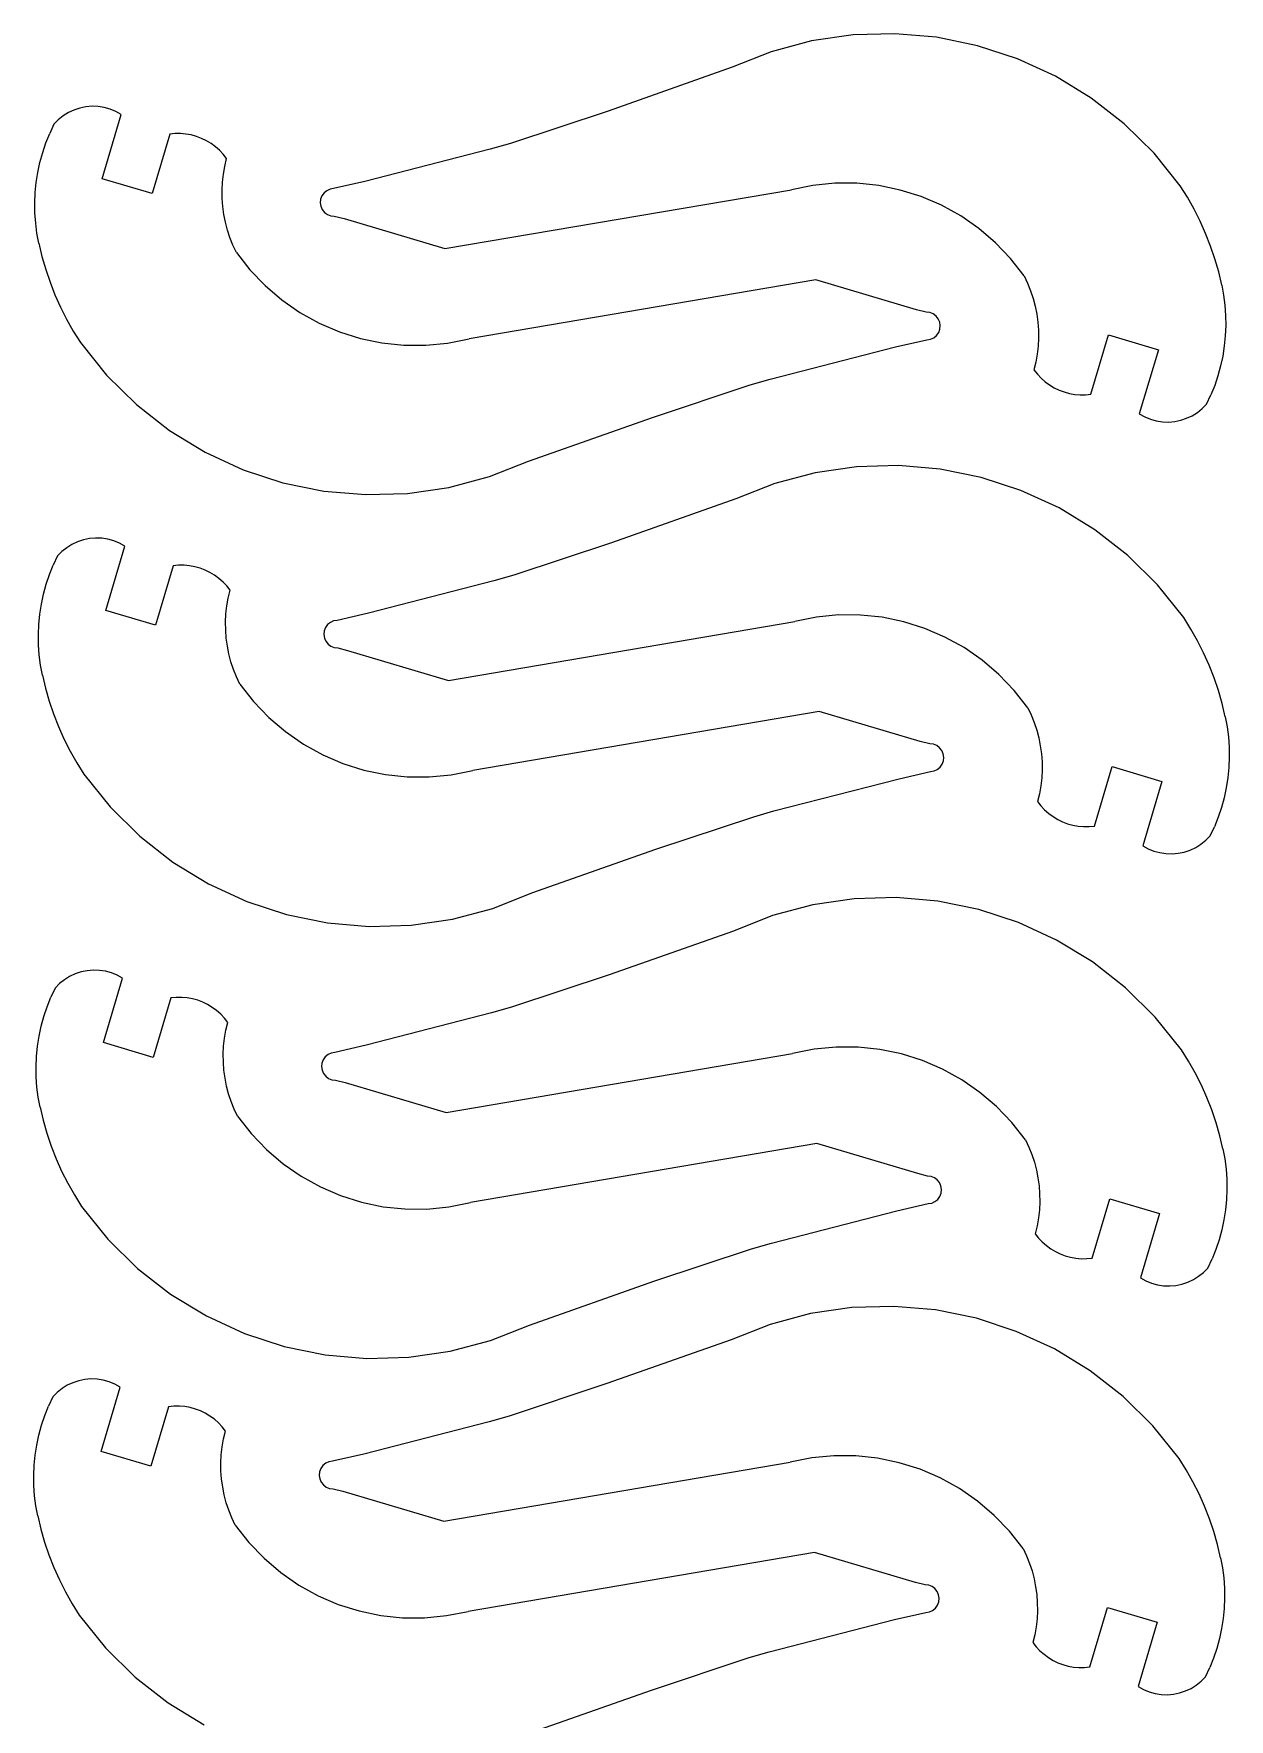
# Model space of a CAD drawing. Extents: x -3998 to 3998, y -3549 to 3549.
# Drawn here: x -2322.2 to -1977.2, y 505.7 to 992.1 of the extents above; entities that cross this region are included whole.
import ezdxf

# ---------------------------------------------------------------- set-up
doc = ezdxf.new("R2010")
doc.units = 0
doc.header["$MEASUREMENT"] = 0
doc.layers.get('0').update_dxf_attribs({"linetype": 'CONTINUOUS'})

msp = doc.modelspace()

# ---------------------------------------------------------------- linework, layer by layer
for p, q in [((-2097.74, 989.95), (-2109.42, 986.83)), ((-2085.78, 991.69), (-2097.74, 989.95)), ((-2073.71, 992.05), (-2085.78, 991.69)), ((-2061.67, 991.02), (-2073.71, 992.05)), ((-2049.83, 988.6), (-2061.67, 991.02)), ((-2038.35, 984.84), (-2049.83, 988.6)), ((-2109.42, 986.83), (-2120.65, 982.4)), ((-2027.37, 979.78), (-2038.35, 984.84)), ((-2120.65, 982.4), (-2156.47, 969.74)), ((-2017.06, 973.49), (-2027.37, 979.78)), ((-2007.54, 966.05), (-2017.06, 973.49)), ((-2313.73, 968.32), (-2315.12, 967.21)), ((-2312.22, 969.27), (-2313.73, 968.32)), ((-2310.61, 970.02), (-2312.22, 969.27)), ((-2308.92, 970.58), (-2310.61, 970.02)), ((-2307.18, 970.94), (-2308.92, 970.58)), ((-2305.4, 971.1), (-2307.18, 970.94)), ((-2303.62, 971.04), (-2305.4, 971.1)), ((-2301.86, 970.77), (-2303.62, 971.04)), ((-2302.46, 950.21), (-2296.94, 968.77)), ((-2300.15, 970.3), (-2301.86, 970.77)), ((-2298.5, 969.63), (-2300.15, 970.3)), ((-2296.94, 968.77), (-2298.5, 969.63)), ((-2156.47, 969.74), (-2184.65, 960.4)), ((-2318.7, 960.54), (-2317.61, 963.28)), ((-2316.37, 965.94), (-2317.61, 963.28)), ((-2315.12, 967.21), (-2316.37, 965.94)), ((-2282.98, 963.09), (-2288.08, 945.94)), ((-2281.43, 963.23), (-2282.98, 963.09)), ((-2279.86, 963.24), (-2281.43, 963.23)), ((-2278.3, 963.11), (-2279.86, 963.24)), ((-2276.76, 962.83), (-2278.3, 963.11)), ((-1998.93, 957.56), (-2007.54, 966.05)), ((-2319.63, 957.75), (-2318.7, 960.54)), ((-2275.25, 962.41), (-2276.76, 962.83)), ((-2273.79, 961.86), (-2275.25, 962.41)), ((-2272.38, 961.18), (-2273.79, 961.86)), ((-2271.04, 960.38), (-2272.38, 961.18)), ((-2269.78, 959.45), (-2271.04, 960.38)), ((-2268.6, 958.41), (-2269.78, 959.45)), ((-2267.53, 957.28), (-2268.6, 958.41)), ((-2190.47, 958.74), (-2226.64, 949.43)), ((-2184.65, 960.4), (-2190.47, 958.74)), ((-2321.03, 952.04), (-2320.41, 954.91)), ((-2320.41, 954.91), (-2319.63, 957.75)), ((-2266.57, 956.04), (-2267.53, 957.28)), ((-2267.5, 951.5), (-2267.1, 953.78)), ((-2267.1, 953.78), (-2266.57, 956.04)), ((-1991.37, 948.14), (-1998.93, 957.56)), ((-2321.77, 946.2), (-2321.48, 949.13)), ((-2321.48, 949.13), (-2321.03, 952.04)), ((-2288.08, 945.94), (-2302.46, 950.21)), ((-2267.88, 946.87), (-2267.76, 949.19)), ((-2267.76, 949.19), (-2267.5, 951.5)), ((-2226.64, 949.43), (-2235.67, 947.34)), ((-2091.03, 948.91), (-2097.35, 948.29)), ((-2084.69, 948.89), (-2091.03, 948.91)), ((-2078.38, 948.23), (-2084.69, 948.89)), ((-2321.9, 943.26), (-2321.77, 946.2)), ((-2267.85, 944.54), (-2267.88, 946.87)), ((-2267.68, 942.23), (-2267.85, 944.54)), ((-2239.42, 944.31), (-2239.53, 943.28)), ((-2239.05, 945.27), (-2239.42, 944.31)), ((-2238.44, 946.11), (-2239.05, 945.27)), ((-2237.63, 946.76), (-2238.44, 946.11)), ((-2236.69, 947.18), (-2237.63, 946.76)), ((-2235.67, 947.34), (-2236.69, 947.18)), ((-2203.57, 930.04), (-2103.57, 947.04)), ((-2097.35, 948.29), (-2103.57, 947.04)), ((-2072.17, 946.94), (-2078.38, 948.23)), ((-2066.11, 945.04), (-2072.17, 946.94)), ((-2060.28, 942.54), (-2066.11, 945.04)), ((-1989.29, 944.84), (-1991.37, 948.14)), ((-1987.38, 941.44), (-1989.29, 944.84)), ((-2321.86, 940.32), (-2321.9, 943.26)), ((-2321.65, 937.38), (-2321.86, 940.32)), ((-2267.36, 939.93), (-2267.68, 942.23)), ((-2266.91, 937.65), (-2267.36, 939.93)), ((-2239.53, 943.28), (-2239.37, 942.25)), ((-2239.37, 942.25), (-2238.96, 941.31)), ((-2238.96, 941.31), (-2238.31, 940.5)), ((-2238.31, 940.5), (-2237.47, 939.89)), ((-2237.47, 939.89), (-2236.51, 939.51)), ((-2236.51, 939.51), (-2235.48, 939.4)), ((-2235.48, 939.4), (-2232.65, 938.69)), ((-2054.73, 939.47), (-2060.28, 942.54)), ((-2049.52, 935.85), (-2054.73, 939.47)), ((-1985.63, 937.96), (-1987.38, 941.44)), ((-2321.28, 934.46), (-2321.65, 937.38)), ((-2320.75, 931.57), (-2321.28, 934.46)), ((-2266.32, 935.4), (-2266.91, 937.65)), ((-2265.59, 933.2), (-2266.32, 935.4)), ((-2232.65, 938.69), (-2203.57, 930.04)), ((-2044.7, 931.73), (-2049.52, 935.85)), ((-1984.04, 934.39), (-1985.63, 937.96)), ((-1982.61, 930.76), (-1984.04, 934.39)), ((-2320.75, 931.57), (-2319.85, 927.77)), ((-2264.72, 931.04), (-2265.59, 933.2)), ((-2263.72, 928.94), (-2264.72, 931.04)), ((-2040.31, 927.15), (-2044.7, 931.73)), ((-1981.36, 927.07), (-1982.61, 930.76)), ((-2319.85, 927.77), (-2318.77, 924.02)), ((-2263.72, 928.94), (-2259.82, 923.94)), ((-2036.41, 922.15), (-2040.31, 927.15)), ((-1980.28, 923.32), (-1981.36, 927.07)), ((-2318.77, 924.02), (-2317.52, 920.33)), ((-2317.52, 920.33), (-2316.1, 916.7)), ((-2259.82, 923.94), (-2255.43, 919.36)), ((-2255.43, 919.36), (-2250.61, 915.24)), ((-2096.57, 921.04), (-2196.57, 904.04)), ((-2067.48, 912.4), (-2096.57, 921.04)), ((-2036.41, 922.15), (-2035.41, 920.05)), ((-2035.41, 920.05), (-2034.55, 917.89)), ((-1979.38, 919.52), (-1980.28, 923.32)), ((-1979.38, 919.52), (-1978.85, 916.63)), ((-2316.1, 916.7), (-2314.51, 913.13)), ((-2250.61, 915.24), (-2245.4, 911.62)), ((-2034.55, 917.89), (-2033.82, 915.69)), ((-2033.82, 915.69), (-2033.22, 913.44)), ((-1978.85, 916.63), (-1978.48, 913.71)), ((-2314.51, 913.13), (-2312.75, 909.65)), ((-2312.75, 909.65), (-2310.84, 906.25)), ((-2245.4, 911.62), (-2239.85, 908.55)), ((-2064.65, 911.69), (-2067.48, 912.4)), ((-2063.62, 911.58), (-2064.65, 911.69)), ((-2062.66, 911.2), (-2063.62, 911.58)), ((-2061.82, 910.59), (-2062.66, 911.2)), ((-2061.18, 909.78), (-2061.82, 910.59)), ((-2060.76, 908.83), (-2061.18, 909.78)), ((-2033.22, 913.44), (-2032.77, 911.16)), ((-2032.77, 911.16), (-2032.45, 908.86)), ((-1978.48, 913.71), (-1978.28, 910.77)), ((-1978.28, 910.77), (-1978.24, 907.83)), ((-2310.84, 906.25), (-2308.77, 902.94)), ((-2239.85, 908.55), (-2234.02, 906.05)), ((-2234.02, 906.05), (-2227.97, 904.14)), ((-2062.5, 904.33), (-2061.69, 904.98)), ((-2061.69, 904.98), (-2061.08, 905.82)), ((-2061.08, 905.82), (-2060.71, 906.78)), ((-2060.6, 907.81), (-2060.76, 908.83)), ((-2060.71, 906.78), (-2060.6, 907.81)), ((-2032.45, 908.86), (-2032.28, 906.54)), ((-2032.28, 906.54), (-2032.26, 904.22)), ((-2017.15, 888), (-2012.05, 905.15)), ((-2012.05, 905.15), (-1997.67, 900.87)), ((-1978.36, 904.89), (-1978.65, 901.96)), ((-1978.24, 907.83), (-1978.36, 904.89)), ((-2308.77, 902.94), (-2301.2, 893.52)), ((-2227.97, 904.14), (-2221.75, 902.86)), ((-2221.75, 902.86), (-2215.44, 902.2)), ((-2215.44, 902.2), (-2209.1, 902.18)), ((-2209.1, 902.18), (-2202.79, 902.8)), ((-2202.79, 902.8), (-2196.57, 904.04)), ((-2109.67, 892.34), (-2073.49, 901.66)), ((-2073.49, 901.66), (-2064.47, 903.74)), ((-2064.47, 903.74), (-2063.44, 903.91)), ((-2063.44, 903.91), (-2062.5, 904.33)), ((-2032.37, 901.9), (-2032.63, 899.59)), ((-2032.26, 904.22), (-2032.37, 901.9)), ((-1997.67, 900.87), (-2003.19, 882.32)), ((-1978.65, 901.96), (-1979.1, 899.05)), ((-2033.03, 897.3), (-2033.57, 895.04)), ((-2033.57, 895.04), (-2032.6, 893.81)), ((-2032.63, 899.59), (-2033.03, 897.3)), ((-1979.72, 896.17), (-1980.5, 893.34)), ((-1979.1, 899.05), (-1979.72, 896.17)), ((-2301.2, 893.52), (-2292.6, 885.04)), ((-2143.67, 881.34), (-2115.48, 890.69)), ((-2115.48, 890.69), (-2109.67, 892.34)), ((-2032.6, 893.81), (-2031.53, 892.67)), ((-2031.53, 892.67), (-2030.35, 891.64)), ((-2030.35, 891.64), (-2029.09, 890.71)), ((-2029.09, 890.71), (-2027.75, 889.91)), ((-1981.43, 890.55), (-1982.52, 887.81)), ((-1980.5, 893.34), (-1981.43, 890.55)), ((-2027.75, 889.91), (-2026.34, 889.22)), ((-2026.34, 889.22), (-2024.88, 888.67)), ((-2024.88, 888.67), (-2023.37, 888.26)), ((-2023.37, 888.26), (-2021.83, 887.98)), ((-2021.83, 887.98), (-2020.27, 887.85)), ((-2020.27, 887.85), (-2018.71, 887.85)), ((-2018.71, 887.85), (-2017.15, 888)), ((-1983.77, 885.14), (-1982.52, 887.81)), ((-2292.6, 885.04), (-2283.07, 877.6)), ((-2179.48, 868.69), (-2143.67, 881.34)), ((-2003.19, 882.32), (-2001.63, 881.46)), ((-2001.63, 881.46), (-1999.98, 880.79)), ((-1999.98, 880.79), (-1998.27, 880.32)), ((-1992.96, 880.14), (-1991.21, 880.5)), ((-1991.21, 880.5), (-1989.52, 881.07)), ((-1989.52, 881.07), (-1987.91, 881.82)), ((-1987.91, 881.82), (-1986.4, 882.76)), ((-1986.4, 882.76), (-1985.01, 883.88)), ((-1985.01, 883.88), (-1983.77, 885.14)), ((-2283.07, 877.6), (-2272.76, 871.31)), ((-1998.27, 880.32), (-1996.51, 880.05)), ((-1996.51, 880.05), (-1994.73, 879.99)), ((-1994.73, 879.99), (-1992.96, 880.14)), ((-2272.76, 871.31), (-2261.78, 866.25)), ((-2261.78, 866.25), (-2250.3, 862.49)), ((-2190.72, 864.25), (-2179.48, 868.69)), ((-2084.76, 867.11), (-2096.72, 865.37)), ((-2072.69, 867.47), (-2084.76, 867.11)), ((-2060.65, 866.44), (-2072.69, 867.47)), ((-2048.81, 864.02), (-2060.65, 866.44)), ((-2250.3, 862.49), (-2238.46, 860.07)), ((-2214.35, 859.39), (-2202.39, 861.14)), ((-2202.39, 861.14), (-2190.72, 864.25)), ((-2108.39, 862.25), (-2119.63, 857.82)), ((-2096.72, 865.37), (-2108.39, 862.25)), ((-2037.33, 860.26), (-2048.81, 864.02)), ((-2238.46, 860.07), (-2226.43, 859.04)), ((-2226.43, 859.04), (-2214.35, 859.39)), ((-2119.63, 857.82), (-2155.45, 845.16)), ((-2026.35, 855.2), (-2037.33, 860.26)), ((-2016.04, 848.91), (-2026.35, 855.2)), ((-2306.16, 846.36), (-2307.9, 846)), ((-2304.38, 846.52), (-2306.16, 846.36)), ((-2302.6, 846.46), (-2304.38, 846.52)), ((-2300.84, 846.19), (-2302.6, 846.46)), ((-2006.52, 841.47), (-2016.04, 848.91)), ((-2314.1, 842.63), (-2315.35, 841.36)), ((-2312.71, 843.74), (-2314.1, 842.63)), ((-2311.2, 844.68), (-2312.71, 843.74)), ((-2309.59, 845.44), (-2311.2, 844.68)), ((-2307.9, 846), (-2309.59, 845.44)), ((-2301.44, 825.63), (-2295.92, 844.19)), ((-2299.13, 845.72), (-2300.84, 846.19)), ((-2297.48, 845.05), (-2299.13, 845.72)), ((-2295.92, 844.19), (-2297.48, 845.05)), ((-2155.45, 845.16), (-2183.63, 835.82)), ((-1997.91, 832.98), (-2006.52, 841.47)), ((-2317.68, 835.96), (-2316.59, 838.7)), ((-2315.35, 841.36), (-2316.59, 838.7)), ((-2281.96, 838.51), (-2287.06, 821.36)), ((-2280.4, 838.65), (-2281.96, 838.51)), ((-2278.84, 838.66), (-2280.4, 838.65)), ((-2277.28, 838.53), (-2278.84, 838.66)), ((-2275.74, 838.25), (-2277.28, 838.53)), ((-2274.23, 837.83), (-2275.74, 838.25)), ((-2272.77, 837.28), (-2274.23, 837.83)), ((-2271.36, 836.6), (-2272.77, 837.28)), ((-2270.02, 835.8), (-2271.36, 836.6)), ((-2319.39, 830.33), (-2318.61, 833.17)), ((-2318.61, 833.17), (-2317.68, 835.96)), ((-2268.76, 834.87), (-2270.02, 835.8)), ((-2267.58, 833.83), (-2268.76, 834.87)), ((-2266.51, 832.7), (-2267.58, 833.83)), ((-2265.55, 831.46), (-2266.51, 832.7)), ((-2189.45, 834.16), (-2225.62, 824.85)), ((-2183.63, 835.82), (-2189.45, 834.16)), ((-1990.35, 823.56), (-1997.91, 832.98)), ((-2320.46, 824.55), (-2320.01, 827.46)), ((-2320.01, 827.46), (-2319.39, 830.33)), ((-2266.74, 824.61), (-2266.48, 826.92)), ((-2266.48, 826.92), (-2266.08, 829.2)), ((-2266.08, 829.2), (-2265.55, 831.46)), ((-2320.75, 821.62), (-2320.46, 824.55)), ((-2287.06, 821.36), (-2301.44, 825.63)), ((-2266.86, 822.29), (-2266.74, 824.61)), ((-2266.83, 819.96), (-2266.86, 822.29)), ((-2236.61, 822.18), (-2237.42, 821.53)), ((-2235.67, 822.6), (-2236.61, 822.18)), ((-2234.65, 822.76), (-2235.67, 822.6)), ((-2225.62, 824.85), (-2234.65, 822.76)), ((-2202.55, 805.46), (-2102.55, 822.46)), ((-2096.33, 823.71), (-2102.55, 822.46)), ((-2090.01, 824.33), (-2096.33, 823.71)), ((-2083.67, 824.31), (-2090.01, 824.33)), ((-2077.36, 823.65), (-2083.67, 824.31)), ((-2071.15, 822.36), (-2077.36, 823.65)), ((-2065.09, 820.46), (-2071.15, 822.36)), ((-1988.27, 820.26), (-1990.35, 823.56)), ((-2320.88, 818.68), (-2320.75, 821.62)), ((-2320.84, 815.74), (-2320.88, 818.68)), ((-2266.66, 817.65), (-2266.83, 819.96)), ((-2266.34, 815.35), (-2266.66, 817.65)), ((-2238.4, 819.73), (-2238.51, 818.7)), ((-2238.51, 818.7), (-2238.35, 817.67)), ((-2238.03, 820.69), (-2238.4, 819.73)), ((-2238.35, 817.67), (-2237.94, 816.73)), ((-2237.42, 821.53), (-2238.03, 820.69)), ((-2059.26, 817.96), (-2065.09, 820.46)), ((-2053.71, 814.89), (-2059.26, 817.96)), ((-1986.36, 816.86), (-1988.27, 820.26)), ((-2320.63, 812.8), (-2320.84, 815.74)), ((-2320.26, 809.88), (-2320.63, 812.8)), ((-2265.89, 813.07), (-2266.34, 815.35)), ((-2265.3, 810.82), (-2265.89, 813.07)), ((-2237.94, 816.73), (-2237.29, 815.92)), ((-2237.29, 815.92), (-2236.45, 815.31)), ((-2236.45, 815.31), (-2235.49, 814.93)), ((-2235.49, 814.93), (-2234.46, 814.82)), ((-2234.46, 814.82), (-2231.63, 814.11)), ((-2231.63, 814.11), (-2202.55, 805.46)), ((-2048.5, 811.27), (-2053.71, 814.89)), ((-1984.61, 813.37), (-1986.36, 816.86)), ((-1983.02, 809.81), (-1984.61, 813.37)), ((-2319.73, 806.99), (-2320.26, 809.88)), ((-2264.56, 808.62), (-2265.3, 810.82)), ((-2263.7, 806.46), (-2264.56, 808.62)), ((-2043.68, 807.15), (-2048.5, 811.27)), ((-1981.59, 806.18), (-1983.02, 809.81)), ((-2319.73, 806.99), (-2318.83, 803.19)), ((-2318.83, 803.19), (-2317.75, 799.44)), ((-2262.7, 804.36), (-2263.7, 806.46)), ((-2262.7, 804.36), (-2258.8, 799.36)), ((-2039.29, 802.57), (-2043.68, 807.15)), ((-2035.39, 797.57), (-2039.29, 802.57)), ((-1980.34, 802.49), (-1981.59, 806.18)), ((-2317.75, 799.44), (-2316.5, 795.75)), ((-2258.8, 799.36), (-2254.41, 794.78)), ((-1979.26, 798.74), (-1980.34, 802.49)), ((-1978.36, 794.94), (-1979.26, 798.74)), ((-2316.5, 795.75), (-2315.08, 792.12)), ((-2254.41, 794.78), (-2249.59, 790.66)), ((-2095.55, 796.46), (-2195.55, 779.46)), ((-2066.46, 787.82), (-2095.55, 796.46)), ((-2035.39, 797.57), (-2034.39, 795.47)), ((-2034.39, 795.47), (-2033.53, 793.31)), ((-2033.53, 793.31), (-2032.8, 791.11)), ((-1978.36, 794.94), (-1977.83, 792.05)), ((-2315.08, 792.12), (-2313.49, 788.55)), ((-2313.49, 788.55), (-2311.73, 785.07)), ((-2249.59, 790.66), (-2244.38, 787.04)), ((-2032.8, 791.11), (-2032.2, 788.86)), ((-2032.2, 788.86), (-2031.75, 786.58)), ((-1977.83, 792.05), (-1977.46, 789.13)), ((-1977.46, 789.13), (-1977.25, 786.19)), ((-2311.73, 785.07), (-2309.82, 781.67)), ((-2244.38, 787.04), (-2238.83, 783.97)), ((-2238.83, 783.97), (-2233, 781.47)), ((-2063.63, 787.11), (-2066.46, 787.82)), ((-2062.6, 787), (-2063.63, 787.11)), ((-2061.64, 786.62), (-2062.6, 787)), ((-2060.8, 786.01), (-2061.64, 786.62)), ((-2060.16, 785.2), (-2060.8, 786.01)), ((-2059.74, 784.25), (-2060.16, 785.2)), ((-2059.58, 783.23), (-2059.74, 784.25)), ((-2059.69, 782.2), (-2059.58, 783.23)), ((-2031.75, 786.58), (-2031.43, 784.28)), ((-2031.43, 784.28), (-2031.26, 781.96)), ((-1977.21, 783.25), (-1977.34, 780.31)), ((-1977.25, 786.19), (-1977.21, 783.25)), ((-2309.82, 781.67), (-2307.75, 778.36)), ((-2307.75, 778.36), (-2300.18, 768.94)), ((-2233, 781.47), (-2226.95, 779.56)), ((-2226.95, 779.56), (-2220.73, 778.28)), ((-2220.73, 778.28), (-2214.42, 777.62)), ((-2201.77, 778.22), (-2195.55, 779.46)), ((-2072.47, 777.08), (-2063.45, 779.16)), ((-2063.45, 779.16), (-2062.42, 779.33)), ((-2062.42, 779.33), (-2061.48, 779.75)), ((-2061.48, 779.75), (-2060.67, 780.4)), ((-2060.67, 780.4), (-2060.06, 781.24)), ((-2060.06, 781.24), (-2059.69, 782.2)), ((-2031.24, 779.64), (-2031.35, 777.32)), ((-2031.26, 781.96), (-2031.24, 779.64)), ((-2016.13, 763.42), (-2011.03, 780.57)), ((-2011.03, 780.57), (-1996.65, 776.29)), ((-1977.34, 780.31), (-1977.63, 777.38)), ((-2214.42, 777.62), (-2208.08, 777.6)), ((-2208.08, 777.6), (-2201.77, 778.22)), ((-2108.65, 767.76), (-2072.47, 777.08)), ((-2031.61, 775.01), (-2032.01, 772.72)), ((-2031.35, 777.32), (-2031.61, 775.01)), ((-1996.65, 776.29), (-2002.17, 757.74)), ((-1978.08, 774.47), (-1978.7, 771.59)), ((-1977.63, 777.38), (-1978.08, 774.47)), ((-2300.18, 768.94), (-2291.58, 760.46)), ((-2032.01, 772.72), (-2032.55, 770.46)), ((-2032.55, 770.46), (-2031.58, 769.23)), ((-2031.58, 769.23), (-2030.51, 768.09)), ((-1979.48, 768.76), (-1980.41, 765.97)), ((-1978.7, 771.59), (-1979.48, 768.76)), ((-2142.65, 756.76), (-2114.46, 766.11)), ((-2114.46, 766.11), (-2108.65, 767.76)), ((-2030.51, 768.09), (-2029.33, 767.06)), ((-2029.33, 767.06), (-2028.07, 766.13)), ((-2028.07, 766.13), (-2026.73, 765.33)), ((-2026.73, 765.33), (-2025.32, 764.64)), ((-2025.32, 764.64), (-2023.86, 764.09)), ((-2023.86, 764.09), (-2022.35, 763.68)), ((-2022.35, 763.68), (-2020.81, 763.4)), ((-1980.41, 765.97), (-1981.5, 763.23)), ((-2291.58, 760.46), (-2282.05, 753.02)), ((-2020.81, 763.4), (-2019.25, 763.27)), ((-2019.25, 763.27), (-2017.69, 763.27)), ((-2017.69, 763.27), (-2016.13, 763.42)), ((-1985.38, 758.18), (-1983.99, 759.3)), ((-1983.99, 759.3), (-1982.75, 760.56)), ((-1982.75, 760.56), (-1981.5, 763.23)), ((-2178.46, 744.11), (-2142.65, 756.76)), ((-2002.17, 757.74), (-2000.61, 756.88)), ((-2000.61, 756.88), (-1998.96, 756.21)), ((-1998.96, 756.21), (-1997.25, 755.74)), ((-1997.25, 755.74), (-1995.49, 755.47)), ((-1995.49, 755.47), (-1993.71, 755.41)), ((-1993.71, 755.41), (-1991.94, 755.56)), ((-1991.94, 755.56), (-1990.19, 755.92)), ((-1990.19, 755.92), (-1988.5, 756.49)), ((-1988.5, 756.49), (-1986.89, 757.24)), ((-1986.89, 757.24), (-1985.38, 758.18)), ((-2282.05, 753.02), (-2271.74, 746.73)), ((-2271.74, 746.73), (-2260.76, 741.67)), ((-2260.76, 741.67), (-2249.28, 737.91)), ((-2201.37, 736.56), (-2189.7, 739.67)), ((-2189.7, 739.67), (-2178.46, 744.11)), ((-2097.39, 740.67), (-2109.07, 737.56)), ((-2085.44, 742.42), (-2097.39, 740.67)), ((-2073.36, 742.78), (-2085.44, 742.42)), ((-2061.32, 741.74), (-2073.36, 742.78)), ((-2049.48, 739.32), (-2061.32, 741.74)), ((-2038, 735.56), (-2049.48, 739.32)), ((-2249.28, 737.91), (-2237.44, 735.49)), ((-2237.44, 735.49), (-2225.4, 734.46)), ((-2225.4, 734.46), (-2213.33, 734.81)), ((-2213.33, 734.81), (-2201.37, 736.56)), ((-2109.07, 737.56), (-2120.31, 733.12)), ((-2027.03, 730.5), (-2038, 735.56)), ((-2120.31, 733.12), (-2156.12, 720.47)), ((-2016.71, 724.21), (-2027.03, 730.5)), ((-2311.87, 719.99), (-2313.38, 719.05)), ((-2310.26, 720.75), (-2311.87, 719.99)), ((-2308.57, 721.31), (-2310.26, 720.75)), ((-2306.83, 721.67), (-2308.57, 721.31)), ((-2305.06, 721.82), (-2306.83, 721.67)), ((-2303.28, 721.76), (-2305.06, 721.82)), ((-2301.52, 721.5), (-2303.28, 721.76)), ((-2299.8, 721.02), (-2301.52, 721.5)), ((-2298.15, 720.35), (-2299.8, 721.02)), ((-2296.6, 719.49), (-2298.15, 720.35)), ((-2156.12, 720.47), (-2184.31, 711.12)), ((-2007.19, 716.77), (-2016.71, 724.21)), ((-2316.02, 716.67), (-2317.26, 714)), ((-2314.77, 717.94), (-2316.02, 716.67)), ((-2313.38, 719.05), (-2314.77, 717.94)), ((-2302.11, 700.94), (-2296.6, 719.49)), ((-1998.59, 708.29), (-2007.19, 716.77)), ((-2319.29, 708.48), (-2318.35, 711.27)), ((-2318.35, 711.27), (-2317.26, 714)), ((-2282.64, 713.81), (-2287.73, 696.66)), ((-2281.08, 713.96), (-2282.64, 713.81)), ((-2279.51, 713.97), (-2281.08, 713.96)), ((-2277.96, 713.83), (-2279.51, 713.97)), ((-2276.42, 713.55), (-2277.96, 713.83)), ((-2274.91, 713.14), (-2276.42, 713.55)), ((-2273.44, 712.59), (-2274.91, 713.14)), ((-2272.03, 711.91), (-2273.44, 712.59)), ((-2270.69, 711.1), (-2272.03, 711.91)), ((-2269.43, 710.17), (-2270.69, 711.1)), ((-2268.26, 709.14), (-2269.43, 710.17)), ((-2184.31, 711.12), (-2190.12, 709.47)), ((-2320.68, 702.76), (-2320.06, 705.64)), ((-2320.06, 705.64), (-2319.29, 708.48)), ((-2267.18, 708), (-2268.26, 709.14)), ((-2266.22, 706.77), (-2267.18, 708)), ((-2266.76, 704.51), (-2266.22, 706.77)), ((-2190.12, 709.47), (-2226.3, 700.15)), ((-1991.02, 698.87), (-1998.59, 708.29)), ((-2321.13, 699.85), (-2320.68, 702.76)), ((-2287.73, 696.66), (-2302.11, 700.94)), ((-2267.41, 699.91), (-2267.16, 702.22)), ((-2267.16, 702.22), (-2266.76, 704.51)), ((-2321.55, 693.98), (-2321.42, 696.92)), ((-2321.42, 696.92), (-2321.13, 699.85)), ((-2267.53, 697.59), (-2267.41, 699.91)), ((-2267.5, 695.27), (-2267.53, 697.59)), ((-2238.7, 696), (-2239.08, 695.03)), ((-2238.09, 696.83), (-2238.7, 696)), ((-2237.29, 697.48), (-2238.09, 696.83)), ((-2236.34, 697.91), (-2237.29, 697.48)), ((-2235.32, 698.07), (-2236.34, 697.91)), ((-2226.3, 700.15), (-2235.32, 698.07)), ((-2203.22, 680.77), (-2103.22, 697.77)), ((-2097, 699.02), (-2103.22, 697.77)), ((-2090.69, 699.63), (-2097, 699.02)), ((-2084.34, 699.61), (-2090.69, 699.63)), ((-2078.03, 698.96), (-2084.34, 699.61)), ((-2071.82, 697.67), (-2078.03, 698.96)), ((-2065.77, 695.76), (-2071.82, 697.67)), ((-2059.94, 693.26), (-2065.77, 695.76)), ((-1988.95, 695.56), (-1991.02, 698.87)), ((-1987.03, 692.16), (-1988.95, 695.56)), ((-2321.51, 691.04), (-2321.55, 693.98)), ((-2321.31, 688.11), (-2321.51, 691.04)), ((-2267.33, 692.95), (-2267.5, 695.27)), ((-2267.02, 690.65), (-2267.33, 692.95)), ((-2239.08, 695.03), (-2239.19, 694)), ((-2239.19, 694), (-2239.03, 692.98)), ((-2239.03, 692.98), (-2238.61, 692.03)), ((-2238.61, 692.03), (-2237.96, 691.22)), ((-2237.96, 691.22), (-2237.13, 690.61)), ((-2054.39, 690.19), (-2059.94, 693.26)), ((-1985.28, 688.68), (-1987.03, 692.16)), ((-2320.94, 685.19), (-2321.31, 688.11)), ((-2266.56, 688.37), (-2267.02, 690.65)), ((-2265.97, 686.13), (-2266.56, 688.37)), ((-2265.24, 683.92), (-2265.97, 686.13)), ((-2237.13, 690.61), (-2236.16, 690.23)), ((-2236.16, 690.23), (-2235.13, 690.12)), ((-2235.13, 690.12), (-2232.31, 689.42)), ((-2232.31, 689.42), (-2203.22, 680.77)), ((-2049.17, 686.57), (-2054.39, 690.19)), ((-2044.35, 682.45), (-2049.17, 686.57)), ((-1983.69, 685.12), (-1985.28, 688.68)), ((-2320.4, 682.29), (-2320.94, 685.19)), ((-2320.4, 682.29), (-2319.5, 678.5)), ((-2264.37, 681.76), (-2265.24, 683.92)), ((-2263.38, 679.67), (-2264.37, 681.76)), ((-2039.96, 677.87), (-2044.35, 682.45)), ((-1982.27, 681.48), (-1983.69, 685.12)), ((-1981.02, 677.79), (-1982.27, 681.48)), ((-2319.5, 678.5), (-2318.42, 674.75)), ((-2263.38, 679.67), (-2259.47, 674.67)), ((-2036.06, 672.87), (-2039.96, 677.87)), ((-1979.94, 674.04), (-1981.02, 677.79)), ((-2318.42, 674.75), (-2317.17, 671.05)), ((-2259.47, 674.67), (-2255.09, 670.08)), ((-2096.22, 671.77), (-2196.22, 654.77)), ((-2067.13, 663.12), (-2096.22, 671.77)), ((-2036.06, 672.87), (-2035.06, 670.77)), ((-1979.04, 670.25), (-1979.94, 674.04)), ((-2317.17, 671.05), (-2315.75, 667.42)), ((-2315.75, 667.42), (-2314.16, 663.86)), ((-2255.09, 670.08), (-2250.26, 665.96)), ((-2035.06, 670.77), (-2034.2, 668.62)), ((-2034.2, 668.62), (-2033.47, 666.41)), ((-2033.47, 666.41), (-2032.88, 664.16)), ((-1979.04, 670.25), (-1978.5, 667.35)), ((-1978.5, 667.35), (-1978.13, 664.43)), ((-2314.16, 663.86), (-2312.41, 660.37)), ((-2250.26, 665.96), (-2245.05, 662.35)), ((-2245.05, 662.35), (-2239.5, 659.27)), ((-2064.31, 662.42), (-2067.13, 663.12)), ((-2063.28, 662.3), (-2064.31, 662.42)), ((-2062.31, 661.93), (-2063.28, 662.3)), ((-2061.48, 661.31), (-2062.31, 661.93)), ((-2032.88, 664.16), (-2032.42, 661.89)), ((-2032.42, 661.89), (-2032.11, 659.58)), ((-1978.13, 664.43), (-1977.93, 661.5)), ((-1977.93, 661.5), (-1977.89, 658.55)), ((-2312.41, 660.37), (-2310.49, 656.97)), ((-2310.49, 656.97), (-2308.42, 653.67)), ((-2239.5, 659.27), (-2233.67, 656.77)), ((-2233.67, 656.77), (-2227.62, 654.87)), ((-2060.83, 660.51), (-2061.48, 661.31)), ((-2060.41, 659.56), (-2060.83, 660.51)), ((-2060.74, 656.54), (-2060.36, 657.51)), ((-2060.25, 658.54), (-2060.41, 659.56)), ((-2060.36, 657.51), (-2060.25, 658.54)), ((-2032.11, 659.58), (-2031.94, 657.27)), ((-2031.94, 657.27), (-2031.91, 654.95)), ((-1977.89, 658.55), (-1978.01, 655.61)), ((-2308.42, 653.67), (-2300.85, 644.25)), ((-2227.62, 654.87), (-2221.41, 653.58)), ((-2221.41, 653.58), (-2215.1, 652.92)), ((-2215.1, 652.92), (-2208.75, 652.9)), ((-2208.75, 652.9), (-2202.44, 653.52)), ((-2202.44, 653.52), (-2196.22, 654.77)), ((-2109.32, 643.07), (-2073.14, 652.38)), ((-2073.14, 652.38), (-2064.12, 654.47)), ((-2064.12, 654.47), (-2063.1, 654.63)), ((-2063.1, 654.63), (-2062.15, 655.05)), ((-2062.15, 655.05), (-2061.35, 655.7)), ((-2061.35, 655.7), (-2060.74, 656.54)), ((-2032.02, 652.63), (-2032.28, 650.32)), ((-2031.91, 654.95), (-2032.02, 652.63)), ((-2016.8, 638.73), (-2011.71, 655.87)), ((-2011.71, 655.87), (-1997.33, 651.6)), ((-1978.3, 652.68), (-1978.76, 649.78)), ((-1978.01, 655.61), (-1978.3, 652.68)), ((-2032.68, 648.03), (-2033.22, 645.77)), ((-2032.28, 650.32), (-2032.68, 648.03)), ((-1997.33, 651.6), (-2002.84, 633.04)), ((-1979.38, 646.9), (-1980.15, 644.06)), ((-1978.76, 649.78), (-1979.38, 646.9)), ((-2300.85, 644.25), (-2292.25, 635.76)), ((-2115.13, 641.42), (-2109.32, 643.07)), ((-2033.22, 645.77), (-2032.25, 644.54)), ((-2032.25, 644.54), (-2031.18, 643.4)), ((-2031.18, 643.4), (-2030.01, 642.36)), ((-2030.01, 642.36), (-2028.75, 641.44)), ((-1980.15, 644.06), (-1981.09, 641.27)), ((-2143.32, 632.07), (-2115.13, 641.42)), ((-2028.75, 641.44), (-2027.41, 640.63)), ((-2027.41, 640.63), (-2026, 639.95)), ((-2026, 639.95), (-2024.53, 639.4)), ((-2024.53, 639.4), (-2023.02, 638.98)), ((-2023.02, 638.98), (-2021.48, 638.71)), ((-2021.48, 638.71), (-2019.92, 638.57)), ((-2019.92, 638.57), (-2018.36, 638.58)), ((-2018.36, 638.58), (-2016.8, 638.73)), ((-1983.42, 635.87), (-1982.18, 638.54)), ((-1981.09, 641.27), (-1982.18, 638.54)), ((-2292.25, 635.76), (-2282.73, 628.33)), ((-2002.84, 633.04), (-2001.29, 632.18)), ((-1989.18, 631.79), (-1987.57, 632.55)), ((-1987.57, 632.55), (-1986.06, 633.49)), ((-1986.06, 633.49), (-1984.67, 634.6)), ((-1984.67, 634.6), (-1983.42, 635.87)), ((-2282.73, 628.33), (-2272.41, 622.04)), ((-2179.13, 619.42), (-2143.32, 632.07)), ((-2001.29, 632.18), (-1999.64, 631.51)), ((-1999.64, 631.51), (-1997.92, 631.04)), ((-1997.92, 631.04), (-1996.16, 630.77)), ((-1996.16, 630.77), (-1994.38, 630.72)), ((-1994.38, 630.72), (-1992.61, 630.87)), ((-1992.61, 630.87), (-1990.87, 631.23)), ((-1990.87, 631.23), (-1989.18, 631.79)), ((-2098.07, 622.72), (-2109.74, 619.6)), ((-2086.11, 624.46), (-2098.07, 622.72)), ((-2074.03, 624.82), (-2086.11, 624.46)), ((-2062, 623.79), (-2074.03, 624.82)), ((-2050.16, 621.37), (-2062, 623.79)), ((-2272.41, 622.04), (-2261.44, 616.97)), ((-2190.37, 614.98), (-2179.13, 619.42)), ((-2109.74, 619.6), (-2120.98, 615.17)), ((-2038.67, 617.61), (-2050.16, 621.37)), ((-2261.44, 616.97), (-2249.96, 613.21)), ((-2249.96, 613.21), (-2238.12, 610.8)), ((-2202.05, 611.87), (-2190.37, 614.98)), ((-2120.98, 615.17), (-2156.79, 602.51)), ((-2027.7, 612.55), (-2038.67, 617.61)), ((-2238.12, 610.8), (-2226.08, 609.76)), ((-2226.08, 609.76), (-2214, 610.12)), ((-2214, 610.12), (-2202.05, 611.87)), ((-2017.39, 606.25), (-2027.7, 612.55)), ((-2309.25, 603.35), (-2310.93, 602.79)), ((-2307.5, 603.71), (-2309.25, 603.35)), ((-2305.73, 603.86), (-2307.5, 603.71)), ((-2303.95, 603.81), (-2305.73, 603.86)), ((-2302.19, 603.54), (-2303.95, 603.81)), ((-2300.48, 603.07), (-2302.19, 603.54)), ((-2007.86, 598.82), (-2017.39, 606.25)), ((-2316.69, 598.71), (-2317.94, 596.04)), ((-2315.44, 599.98), (-2316.69, 598.71)), ((-2314.06, 601.09), (-2315.44, 599.98)), ((-2312.55, 602.03), (-2314.06, 601.09)), ((-2310.93, 602.79), (-2312.55, 602.03)), ((-2302.79, 582.98), (-2297.27, 601.54)), ((-2298.83, 602.4), (-2300.48, 603.07)), ((-2297.27, 601.54), (-2298.83, 602.4)), ((-2156.79, 602.51), (-2184.98, 593.17)), ((-1999.26, 590.33), (-2007.86, 598.82)), ((-2319.03, 593.31), (-2317.94, 596.04)), ((-2283.31, 595.85), (-2288.41, 578.71)), ((-2281.75, 596), (-2283.31, 595.85)), ((-2280.19, 596.01), (-2281.75, 596)), ((-2278.63, 595.88), (-2280.19, 596.01)), ((-2277.09, 595.6), (-2278.63, 595.88)), ((-2275.58, 595.18), (-2277.09, 595.6)), ((-2274.12, 594.63), (-2275.58, 595.18)), ((-2272.71, 593.95), (-2274.12, 594.63)), ((-2271.37, 593.14), (-2272.71, 593.95)), ((-2320.74, 587.68), (-2319.96, 590.52)), ((-2319.96, 590.52), (-2319.03, 593.31)), ((-2270.1, 592.22), (-2271.37, 593.14)), ((-2268.93, 591.18), (-2270.1, 592.22)), ((-2267.86, 590.04), (-2268.93, 591.18)), ((-2266.89, 588.81), (-2267.86, 590.04)), ((-2267.43, 586.55), (-2266.89, 588.81)), ((-2190.79, 591.51), (-2226.97, 582.2)), ((-2184.98, 593.17), (-2190.79, 591.51)), ((-1991.69, 580.91), (-1999.26, 590.33)), ((-2321.81, 581.9), (-2321.35, 584.8)), ((-2321.35, 584.8), (-2320.74, 587.68)), ((-2268.09, 581.96), (-2267.83, 584.26)), ((-2267.83, 584.26), (-2267.43, 586.55)), ((-2322.22, 576.03), (-2322.1, 578.97)), ((-2322.1, 578.97), (-2321.81, 581.9)), ((-2288.41, 578.71), (-2302.79, 582.98)), ((-2268.2, 579.64), (-2268.09, 581.96)), ((-2268.18, 577.31), (-2268.2, 579.64)), ((-2238.77, 578.88), (-2239.38, 578.04)), ((-2237.96, 579.53), (-2238.77, 578.88)), ((-2237.02, 579.95), (-2237.96, 579.53)), ((-2235.99, 580.11), (-2237.02, 579.95)), ((-2226.97, 582.2), (-2235.99, 580.11)), ((-2203.89, 562.81), (-2103.89, 579.81)), ((-2097.67, 581.06), (-2103.89, 579.81)), ((-2091.36, 581.68), (-2097.67, 581.06)), ((-2085.02, 581.66), (-2091.36, 581.68)), ((-2078.71, 581), (-2085.02, 581.66)), ((-2072.49, 579.71), (-2078.71, 581)), ((-2066.44, 577.81), (-2072.49, 579.71)), ((-1989.62, 577.61), (-1991.69, 580.91)), ((-2322.18, 573.09), (-2322.22, 576.03)), ((-2268, 575), (-2268.18, 577.31)), ((-2267.69, 572.69), (-2268, 575)), ((-2239.75, 577.08), (-2239.86, 576.05)), ((-2239.86, 576.05), (-2239.7, 575.02)), ((-2239.38, 578.04), (-2239.75, 577.08)), ((-2239.7, 575.02), (-2239.28, 574.07)), ((-2239.28, 574.07), (-2238.63, 573.27)), ((-2060.61, 575.31), (-2066.44, 577.81)), ((-2055.06, 572.23), (-2060.61, 575.31)), ((-1987.71, 574.21), (-1989.62, 577.61)), ((-1985.95, 570.72), (-1987.71, 574.21)), ((-2321.98, 570.15), (-2322.18, 573.09)), ((-2321.61, 567.23), (-2321.98, 570.15)), ((-2267.24, 570.42), (-2267.69, 572.69)), ((-2266.64, 568.17), (-2267.24, 570.42)), ((-2238.63, 573.27), (-2237.8, 572.66)), ((-2237.8, 572.66), (-2236.83, 572.28)), ((-2236.83, 572.28), (-2235.81, 572.17)), ((-2235.81, 572.17), (-2232.98, 571.46)), ((-2232.98, 571.46), (-2203.89, 562.81)), ((-2049.85, 568.62), (-2055.06, 572.23)), ((-1984.36, 567.16), (-1985.95, 570.72)), ((-2321.08, 564.34), (-2321.61, 567.23)), ((-2321.08, 564.34), (-2320.18, 560.54)), ((-2265.91, 565.97), (-2266.64, 568.17)), ((-2265.05, 563.81), (-2265.91, 565.97)), ((-2045.03, 564.5), (-2049.85, 568.62)), ((-2040.64, 559.92), (-2045.03, 564.5)), ((-1982.94, 563.53), (-1984.36, 567.16)), ((-2320.18, 560.54), (-2319.1, 556.79)), ((-2264.05, 561.71), (-2265.05, 563.81)), ((-2264.05, 561.71), (-2260.15, 556.71)), ((-2036.74, 554.91), (-2040.64, 559.92)), ((-1981.69, 559.83), (-1982.94, 563.53)), ((-1980.61, 556.09), (-1981.69, 559.83)), ((-2319.1, 556.79), (-2317.85, 553.1)), ((-2260.15, 556.71), (-2255.76, 552.13)), ((-2036.74, 554.91), (-2035.74, 552.82)), ((-1979.71, 552.29), (-1980.61, 556.09)), ((-2317.85, 553.1), (-2316.42, 549.46)), ((-2255.76, 552.13), (-2250.94, 548.01)), ((-2096.89, 553.81), (-2196.89, 536.81)), ((-2067.81, 545.17), (-2096.89, 553.81)), ((-2035.74, 552.82), (-2034.87, 550.66)), ((-2034.87, 550.66), (-2034.14, 548.46)), ((-1979.71, 552.29), (-1979.18, 549.4)), ((-2316.42, 549.46), (-2314.83, 545.9)), ((-2314.83, 545.9), (-2313.08, 542.42)), ((-2250.94, 548.01), (-2245.72, 544.39)), ((-2064.98, 544.46), (-2067.81, 545.17)), ((-2034.14, 548.46), (-2033.55, 546.21)), ((-2033.55, 546.21), (-2033.1, 543.93)), ((-1979.18, 549.4), (-1978.81, 546.48)), ((-1978.81, 546.48), (-1978.6, 543.54)), ((-2313.08, 542.42), (-2311.16, 539.02)), ((-2245.72, 544.39), (-2240.18, 541.32)), ((-2240.18, 541.32), (-2234.35, 538.82)), ((-2063.95, 544.35), (-2064.98, 544.46)), ((-2062.99, 543.97), (-2063.95, 544.35)), ((-2062.15, 543.36), (-2062.99, 543.97)), ((-2061.5, 542.55), (-2062.15, 543.36)), ((-2061.09, 541.6), (-2061.5, 542.55)), ((-2060.93, 540.58), (-2061.09, 541.6)), ((-2061.04, 539.55), (-2060.93, 540.58)), ((-2033.1, 543.93), (-2032.78, 541.63)), ((-2032.78, 541.63), (-2032.61, 539.31)), ((-1978.56, 540.6), (-1978.69, 537.66)), ((-1978.6, 543.54), (-1978.56, 540.6)), ((-2311.16, 539.02), (-2309.09, 535.71)), ((-2309.09, 535.71), (-2301.53, 526.29)), ((-2234.35, 538.82), (-2228.29, 536.91)), ((-2228.29, 536.91), (-2222.08, 535.63)), ((-2222.08, 535.63), (-2215.77, 534.97)), ((-2209.43, 534.95), (-2203.11, 535.57)), ((-2203.11, 535.57), (-2196.89, 536.81)), ((-2073.82, 534.43), (-2064.79, 536.51)), ((-2064.79, 536.51), (-2063.77, 536.68)), ((-2063.77, 536.68), (-2062.82, 537.1)), ((-2062.82, 537.1), (-2062.02, 537.75)), ((-2062.02, 537.75), (-2061.41, 538.58)), ((-2061.41, 538.58), (-2061.04, 539.55)), ((-2032.58, 536.99), (-2032.7, 534.67)), ((-2032.61, 539.31), (-2032.58, 536.99)), ((-2017.48, 520.77), (-2012.38, 537.92)), ((-2012.38, 537.92), (-1998, 533.64)), ((-1978.69, 537.66), (-1978.98, 534.73)), ((-2215.77, 534.97), (-2209.43, 534.95)), ((-2109.99, 525.11), (-2073.82, 534.43)), ((-2032.96, 532.36), (-2033.35, 530.07)), ((-2032.7, 534.67), (-2032.96, 532.36)), ((-1998, 533.64), (-2003.52, 515.09)), ((-1979.43, 531.82), (-1980.05, 528.94)), ((-1978.98, 534.73), (-1979.43, 531.82)), ((-2301.53, 526.29), (-2292.92, 517.81)), ((-2033.35, 530.07), (-2033.89, 527.81)), ((-2033.89, 527.81), (-2032.93, 526.58)), ((-2032.93, 526.58), (-2031.85, 525.44)), ((-2031.85, 525.44), (-2030.68, 524.41)), ((-1980.83, 526.1), (-1981.76, 523.31)), ((-1980.05, 528.94), (-1980.83, 526.1)), ((-2143.99, 514.11), (-2115.81, 523.46)), ((-2115.81, 523.46), (-2109.99, 525.11)), ((-2030.68, 524.41), (-2029.42, 523.48)), ((-2029.42, 523.48), (-2028.08, 522.67)), ((-2028.08, 522.67), (-2026.67, 521.99)), ((-2026.67, 521.99), (-2025.21, 521.44)), ((-2025.21, 521.44), (-2023.7, 521.03)), ((-2023.7, 521.03), (-2022.16, 520.75)), ((-2022.16, 520.75), (-2020.6, 520.62)), ((-2020.6, 520.62), (-2019.03, 520.62)), ((-2019.03, 520.62), (-2017.48, 520.77)), ((-1984.09, 517.91), (-1982.85, 520.58)), ((-1981.76, 523.31), (-1982.85, 520.58)), ((-2292.92, 517.81), (-2283.4, 510.37)), ((-1986.73, 515.53), (-1985.34, 516.65)), ((-1985.34, 516.65), (-1984.09, 517.91)), ((-2179.81, 501.46), (-2143.99, 514.11)), ((-2003.52, 515.09), (-2001.96, 514.23)), ((-2001.96, 514.23), (-2000.31, 513.56)), ((-2000.31, 513.56), (-1998.59, 513.09)), ((-1998.59, 513.09), (-1996.84, 512.82)), ((-1996.84, 512.82), (-1995.06, 512.76)), ((-1995.06, 512.76), (-1993.28, 512.91)), ((-1993.28, 512.91), (-1991.54, 513.27)), ((-1991.54, 513.27), (-1989.85, 513.84)), ((-1989.85, 513.84), (-1988.24, 514.59)), ((-1988.24, 514.59), (-1986.73, 515.53)), ((-2283.4, 510.37), (-2273.08, 504.08))]:
    msp.add_line(p, q)

doc.saveas('drawing.dxf')
